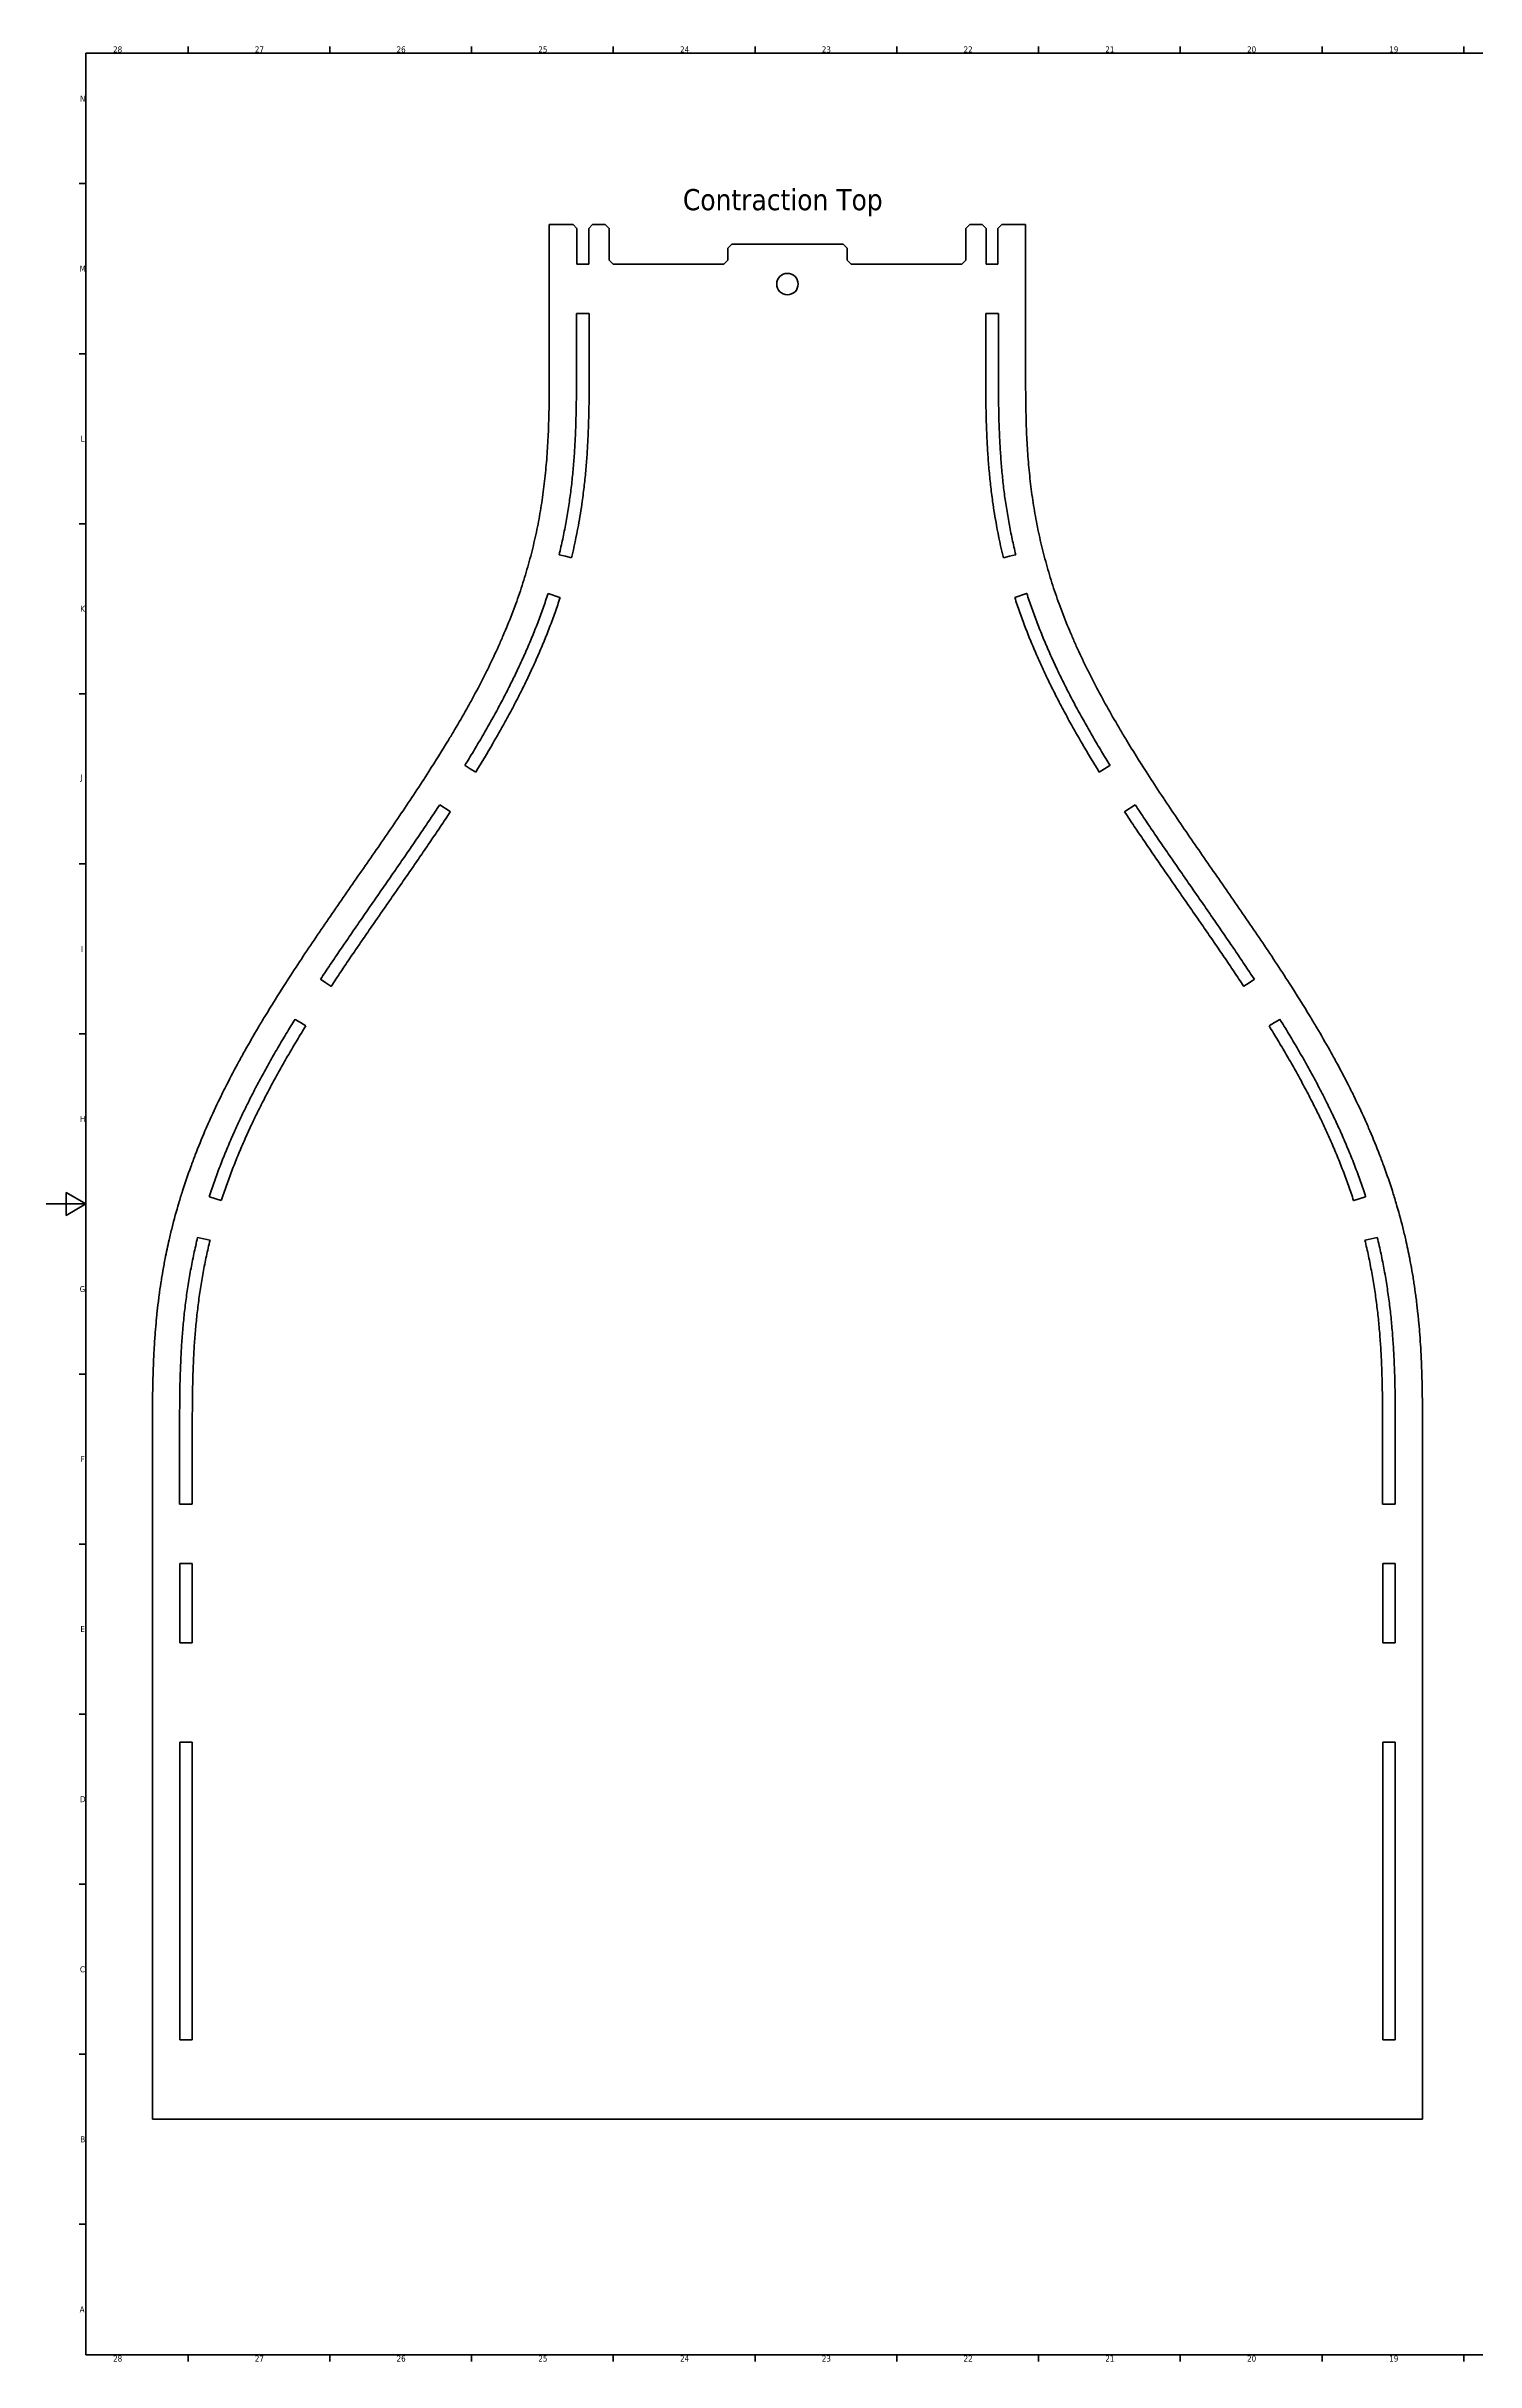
# Model space of a CAD drawing. Header units: inches. Extents: x 0 to 78.7, y 0 to 47.2.
# Drawn here: x 0 to 28.36, y 0.65 to 46.59 of the extents above; entities that cross this region are included whole.
import ezdxf

# ---------------------------------------------------------------- set-up
doc = ezdxf.new("R2010")
doc.units = ezdxf.units.IN
doc.header["$MEASUREMENT"] = 0
for name, color, linetype, lineweight in [('Border (ANSI)', 7, 'Continuous', 70), ('Symbol (ANSI)', 7, 'Continuous', 25), ('Visible (ANSI)', 7, 'Continuous', 50)]:
    doc.layers.add(name, color=color, linetype=linetype, lineweight=lineweight)
doc.styles.add('Note Text (ANSI)', font='tahoma.ttf')

# ---------------------------------------------------------------- blocks, each defined once
blk = doc.blocks.new('Borders Default Border')
at = {"layer": 'Border (ANSI)'}
for p, q in [((2.812, 46.457), (2.812, 46.592)), ((5.624, 46.457), (5.624, 46.592)), ((8.436, 46.457), (8.436, 46.592)), ((11.249, 46.457), (11.249, 46.592)), ((14.061, 46.457), (14.061, 46.592)), ((16.873, 46.457), (16.873, 46.592)), ((19.685, 46.457), (19.685, 46.592)), ((22.497, 46.457), (22.497, 46.592)), ((25.309, 46.457), (25.309, 46.592)), ((28.121, 46.457), (28.121, 46.592)), ((0.787, 43.87), (0.652, 43.87)), ((0.787, 40.495), (0.652, 40.495)), ((0.787, 37.12), (0.652, 37.12)), ((0.787, 33.746), (0.652, 33.746)), ((0.787, 30.371), (0.652, 30.371)), ((0.787, 26.997), (0.652, 26.997)), ((0.787, 20.247), (0.652, 20.247)), ((0.787, 16.873), (0.652, 16.873)), ((0.787, 13.498), (0.652, 13.498)), ((0.787, 10.124), (0.652, 10.124)), ((0.787, 6.749), (0.652, 6.749)), ((0.787, 3.375), (0.652, 3.375)), ((2.812, 0.787), (2.812, 0.652)), ((5.624, 0.787), (5.624, 0.652)), ((8.436, 0.787), (8.436, 0.652)), ((11.249, 0.787), (11.249, 0.652)), ((14.061, 0.787), (14.061, 0.652)), ((16.873, 0.787), (16.873, 0.652)), ((19.685, 0.787), (19.685, 0.652)), ((22.497, 0.787), (22.497, 0.652)), ((25.309, 0.787), (25.309, 0.652)), ((28.121, 0.787), (28.121, 0.652))]:
    blk.add_line(p, q, dxfattribs=at)
at = {"layer": 'Border (ANSI)', "flags": 128}
for points in [[(0.787, 0.787), (0.787, 46.457), (77.953, 46.457), (77.953, 0.787), (0.787, 0.787)], [(0, 23.622), (0.787, 23.622), (0.394, 23.849), (0.394, 23.395), (0.787, 23.622)]]:
    blk.add_lwpolyline(points, dxfattribs=at)
at = {"layer": 'Border (ANSI)', "char_height": 0.12, "attachment_point": 7, "style": 'Note Text (ANSI)'}
for s, insert in [('28', (1.325, 46.47)), ('27', (4.137, 46.472)), ('26', (6.949, 46.47)), ('25', (9.761, 46.47)), ('24', (12.573, 46.472)), ('23', (15.385, 46.47)), ('22', (18.198, 46.472)), ('21', (21.01, 46.472)), ('20', (23.822, 46.47)), ('19', (26.643, 46.47)), ('N', (0.669, 45.497)), ('M', (0.66, 42.122)), ('L', (0.683, 38.748)), ('K', (0.675, 35.373)), ('J', (0.678, 31.997)), ('I', (0.688, 28.624)), ('H', (0.668, 25.249)), ('G', (0.662, 21.872)), ('F', (0.681, 18.5)), ('E', (0.677, 15.126)), ('D', (0.668, 11.751)), ('C', (0.667, 8.374)), ('B', (0.675, 5.002)), ('A', (0.661, 1.627)), ('28', (1.325, 0.649)), ('27', (4.137, 0.652)), ('26', (6.949, 0.649)), ('25', (9.761, 0.649)), ('24', (12.573, 0.652)), ('23', (15.385, 0.649)), ('22', (18.198, 0.652)), ('21', (21.01, 0.652)), ('20', (23.822, 0.649)), ('19', (26.643, 0.649))]:
    blk.add_mtext(s, dxfattribs=dict(at, insert=insert))

msp = doc.modelspace()

# ---------------------------------------------------------------- linework, layer by layer
at = {"layer": 'Visible (ANSI)'}
for p, q in [((10.449, 43.061), (9.979, 43.061)), ((9.979, 43.061), (9.979, 42.667)), ((10.449, 43.061), (10.528, 42.982)), ((10.528, 42.274), (10.528, 42.982)), ((10.76, 42.982), (10.839, 43.061)), ((10.76, 42.982), (10.76, 42.274)), ((11.085, 43.061), (10.839, 43.061)), ((11.085, 43.061), (11.164, 42.982)), ((11.164, 42.349), (11.164, 42.982)), ((18.243, 42.982), (18.321, 43.061)), ((18.243, 42.982), (18.243, 42.349)), ((18.568, 43.061), (18.321, 43.061)), ((18.568, 43.061), (18.646, 42.982)), ((18.646, 42.274), (18.646, 42.982)), ((18.879, 42.982), (18.957, 43.061)), ((18.879, 42.982), (18.879, 42.274)), ((19.428, 43.061), (18.957, 43.061)), ((19.428, 42.667), (19.428, 43.061)), ((9.979, 42.667), (9.979, 40.302)), ((10.76, 42.274), (10.528, 42.274)), ((11.164, 42.349), (11.243, 42.27)), ((13.44, 42.27), (13.518, 42.349)), ((13.518, 42.589), (13.597, 42.667)), ((13.518, 42.589), (13.518, 42.349)), ((13.597, 42.667), (15.81, 42.667)), ((15.81, 42.667), (15.888, 42.589)), ((15.888, 42.349), (15.888, 42.589)), ((15.888, 42.349), (15.967, 42.27)), ((18.164, 42.27), (18.243, 42.349)), ((18.879, 42.274), (18.646, 42.274)), ((19.428, 42.667), (19.428, 40.302)), ((13.44, 42.27), (11.243, 42.27)), ((18.164, 42.27), (15.967, 42.27)), ((10.518, 41.293), (10.77, 41.293)), ((10.518, 40.302), (10.518, 41.293)), ((10.77, 41.293), (10.77, 40.302)), ((18.636, 41.293), (18.888, 41.293)), ((18.636, 40.302), (18.636, 41.293)), ((18.888, 41.293), (18.888, 40.302)), ((10.177, 36.504), (10.173, 36.505)), ((10.297, 36.475), (10.177, 36.504)), ((10.177, 36.504), (10.177, 36.504)), ((10.418, 36.446), (10.297, 36.475)), ((19.109, 36.475), (18.988, 36.446)), ((19.109, 36.475), (19.229, 36.504)), ((19.233, 36.505), (19.229, 36.504)), ((19.229, 36.504), (19.229, 36.504)), ((9.955, 35.737), (9.958, 35.735)), ((9.958, 35.735), (9.958, 35.736)), ((9.958, 35.736), (10.19, 35.66)), ((10.19, 35.66), (10.194, 35.658)), ((10.19, 35.66), (10.19, 35.66)), ((19.212, 35.658), (19.216, 35.66)), ((19.448, 35.736), (19.216, 35.66)), ((19.216, 35.66), (19.216, 35.66)), ((19.448, 35.735), (19.452, 35.737)), ((19.448, 35.735), (19.448, 35.736)), ((8.307, 32.323), (8.304, 32.325)), ((8.411, 32.259), (8.307, 32.323)), ((8.307, 32.323), (8.307, 32.323)), ((8.518, 32.193), (8.411, 32.259)), ((20.996, 32.259), (20.889, 32.193)), ((20.996, 32.259), (21.1, 32.323)), ((21.103, 32.325), (21.1, 32.323)), ((21.1, 32.323), (21.1, 32.323)), ((7.804, 31.544), (7.807, 31.542)), ((7.807, 31.542), (7.807, 31.542)), ((7.807, 31.542), (8.011, 31.408)), ((8.011, 31.408), (8.014, 31.405)), ((8.011, 31.408), (8.011, 31.408)), ((21.392, 31.405), (21.395, 31.408)), ((21.599, 31.542), (21.395, 31.408)), ((21.395, 31.408), (21.395, 31.408)), ((21.599, 31.542), (21.603, 31.544)), ((21.599, 31.542), (21.599, 31.542)), ((5.546, 28.011), (5.441, 28.081)), ((23.966, 28.081), (23.861, 28.011)), ((5.647, 27.943), (5.546, 28.011)), ((5.651, 27.941), (5.647, 27.943)), ((5.647, 27.943), (5.647, 27.943)), ((23.759, 27.943), (23.756, 27.941)), ((23.759, 27.943), (23.861, 28.011)), ((23.759, 27.943), (23.759, 27.943)), ((4.934, 27.288), (4.937, 27.286)), ((4.937, 27.286), (4.937, 27.286)), ((4.937, 27.286), (5.04, 27.221)), ((5.04, 27.221), (5.147, 27.154)), ((24.259, 27.154), (24.366, 27.221)), ((24.469, 27.286), (24.366, 27.221)), ((24.469, 27.286), (24.473, 27.288)), ((24.469, 27.286), (24.469, 27.286)), ((3.236, 23.767), (3.232, 23.768)), ((3.468, 23.691), (3.236, 23.767)), ((3.236, 23.767), (3.236, 23.767)), ((3.472, 23.69), (3.468, 23.691)), ((3.468, 23.691), (3.468, 23.691)), ((25.939, 23.691), (25.935, 23.69)), ((25.939, 23.691), (26.171, 23.767)), ((25.939, 23.691), (25.939, 23.691)), ((26.174, 23.768), (26.171, 23.767)), ((26.171, 23.767), (26.171, 23.767)), ((3.002, 22.957), (3.124, 22.93)), ((3.124, 22.93), (3.244, 22.904)), ((3.244, 22.904), (3.248, 22.903)), ((26.159, 22.903), (26.163, 22.904)), ((26.283, 22.93), (26.163, 22.904)), ((26.283, 22.93), (26.405, 22.957)), ((2.105, 19.049), (2.105, 16.683)), ((2.644, 17.667), (2.644, 19.049)), ((2.896, 19.045), (2.896, 17.667)), ((26.51, 17.667), (26.51, 19.045)), ((26.762, 19.049), (26.762, 17.667)), ((27.302, 19.049), (27.302, 16.683)), ((2.896, 17.667), (2.644, 17.667)), ((26.514, 17.667), (26.51, 17.667)), ((26.514, 17.667), (26.758, 17.667)), ((26.762, 17.667), (26.758, 17.667)), ((2.105, 16.683), (2.105, 5.463)), ((27.302, 5.463), (27.302, 16.683)), ((2.648, 14.912), (2.648, 16.486)), ((2.648, 16.486), (2.892, 16.486)), ((2.892, 16.486), (2.892, 14.912)), ((26.514, 16.486), (26.514, 14.912)), ((26.758, 16.486), (26.514, 16.486)), ((26.758, 14.912), (26.758, 16.486)), ((2.892, 14.912), (2.648, 14.912)), ((26.514, 14.912), (26.758, 14.912)), ((2.648, 12.943), (2.892, 12.943)), ((2.648, 7.038), (2.648, 12.943)), ((2.892, 12.943), (2.892, 7.038)), ((26.514, 12.943), (26.758, 12.943)), ((26.514, 7.038), (26.514, 12.943)), ((26.758, 12.943), (26.758, 7.038)), ((2.892, 7.038), (2.648, 7.038)), ((26.758, 7.038), (26.514, 7.038)), ((2.105, 5.463), (27.302, 5.463))]:
    msp.add_line(p, q, dxfattribs=at)
msp.add_circle((14.703, 41.876), 0.213, dxfattribs=at)
for points, knots in [([(9.979, 40.302), (9.979, 40.148), (9.979, 39.843), (9.975, 39.467), (9.966, 39.095), (9.954, 38.801), (9.931, 38.436), (9.906, 38.146), (9.866, 37.787), (9.825, 37.501), (9.763, 37.145), (9.705, 36.862), (9.62, 36.509), (9.543, 36.228), (9.435, 35.878), (9.34, 35.598), (9.209, 35.249), (9.095, 34.971), (8.942, 34.623), (8.812, 34.346), (8.639, 33.999), (8.493, 33.722), (8.302, 33.377), (8.142, 33.1), (7.894, 32.686), (7.635, 32.272), (7.231, 31.651), (6.856, 31.098), (6.377, 30.404), (5.988, 29.846), (5.503, 29.142), (5.118, 28.574), (4.696, 27.926), (4.423, 27.489), (4.158, 27.047), (3.987, 26.75), (3.779, 26.375), (3.62, 26.073), (3.429, 25.691), (3.284, 25.382), (3.113, 24.993), (2.984, 24.678), (2.836, 24.282), (2.726, 23.962), (2.602, 23.56), (2.514, 23.236), (2.426, 22.869), (2.374, 22.625), (2.327, 22.379), (2.299, 22.216), (2.267, 22.011), (2.243, 21.848), (2.217, 21.644), (2.199, 21.48), (2.178, 21.277), (2.164, 21.114), (2.149, 20.911), (2.139, 20.749), (2.127, 20.508), (2.117, 20.267), (2.109, 19.908), (2.105, 19.514), (2.105, 19.203), (2.105, 19.049)], [0.0001482, 0.0001482, 0.0001482, 0.0001482, 0.0209754, 0.0418025, 0.0522161, 0.0730433, 0.0834569, 0.104284, 0.1146976, 0.1355248, 0.1459383, 0.1667655, 0.1771791, 0.1980062, 0.2084198, 0.229247, 0.2396605, 0.2604877, 0.2709013, 0.2917284, 0.302142, 0.3229692, 0.3333827, 0.3542099, 0.3646235, 0.3958642, 0.4166914, 0.4583457, 0.4791728, 0.5208272, 0.5416543, 0.5833086, 0.6041358, 0.6353765, 0.6457901, 0.6666173, 0.6770308, 0.697858, 0.7082716, 0.7290987, 0.7395123, 0.7603395, 0.770753, 0.7915802, 0.8019938, 0.8228209, 0.8332345, 0.8488549, 0.8540617, 0.8644752, 0.869682, 0.8800956, 0.8853024, 0.895716, 0.9009228, 0.9113364, 0.9165431, 0.9269567, 0.9321635, 0.9477839, 0.9581975, 0.9790246, 0.9998518, 0.9998518, 0.9998518, 0.9998518]), ([(10.173, 36.505), (10.199, 36.609), (10.246, 36.816), (10.298, 37.076), (10.344, 37.337), (10.376, 37.546), (10.411, 37.808), (10.435, 38.018), (10.46, 38.281), (10.476, 38.492), (10.491, 38.757), (10.501, 38.968), (10.509, 39.234), (10.514, 39.446), (10.517, 39.713), (10.518, 39.98), (10.518, 40.195), (10.518, 40.302)], [-0.9998518, -0.9998518, -0.9998518, -0.9998518, -0.9853205, -0.9707892, -0.9635235, -0.9489922, -0.9417266, -0.9271953, -0.9199296, -0.9053983, -0.8981326, -0.8836013, -0.8763357, -0.8618044, -0.8545387, -0.8400074, -0.8254761, -0.8254761, -0.8254761, -0.8254761]), ([(10.77, 40.302), (10.77, 40.195), (10.77, 39.98), (10.769, 39.711), (10.766, 39.442), (10.761, 39.227), (10.753, 38.959), (10.743, 38.744), (10.727, 38.475), (10.711, 38.261), (10.686, 37.993), (10.661, 37.778), (10.619, 37.457), (10.55, 37.03), (10.47, 36.658), (10.418, 36.446)], [-0.1744913, -0.1744913, -0.1744913, -0.1744913, -0.1599627, -0.1454341, -0.1381698, -0.1236412, -0.1163769, -0.1018483, -0.094584, -0.0800555, -0.0727912, -0.0582626, -0.0509983, -0.0292054, -0.0001482, -0.0001482, -0.0001482, -0.0001482]), ([(18.988, 36.446), (18.936, 36.658), (18.857, 37.03), (18.788, 37.457), (18.745, 37.778), (18.721, 37.993), (18.696, 38.261), (18.68, 38.475), (18.664, 38.744), (18.654, 38.959), (18.645, 39.227), (18.641, 39.442), (18.638, 39.711), (18.636, 39.98), (18.636, 40.195), (18.636, 40.302)], [0.0001482, 0.0001482, 0.0001482, 0.0001482, 0.0292054, 0.0509983, 0.0582626, 0.0727912, 0.0800555, 0.094584, 0.1018483, 0.1163769, 0.1236412, 0.1381698, 0.1454341, 0.1599627, 0.1744913, 0.1744913, 0.1744913, 0.1744913]), ([(18.888, 40.302), (18.888, 40.195), (18.888, 39.98), (18.89, 39.713), (18.893, 39.446), (18.897, 39.234), (18.906, 38.968), (18.915, 38.757), (18.931, 38.492), (18.947, 38.281), (18.972, 38.018), (18.995, 37.808), (19.03, 37.546), (19.063, 37.337), (19.109, 37.076), (19.16, 36.816), (19.208, 36.609), (19.233, 36.505)], [0.8254761, 0.8254761, 0.8254761, 0.8254761, 0.8400074, 0.8545387, 0.8618044, 0.8763357, 0.8836013, 0.8981326, 0.9053983, 0.9199296, 0.9271953, 0.9417266, 0.9489922, 0.9635235, 0.9707892, 0.9853205, 0.9998518, 0.9998518, 0.9998518, 0.9998518]), ([(19.428, 40.302), (19.428, 40.148), (19.428, 39.843), (19.432, 39.467), (19.44, 39.095), (19.452, 38.801), (19.475, 38.436), (19.5, 38.146), (19.541, 37.787), (19.582, 37.501), (19.644, 37.145), (19.702, 36.862), (19.787, 36.509), (19.864, 36.228), (19.971, 35.878), (20.067, 35.598), (20.198, 35.249), (20.312, 34.971), (20.464, 34.623), (20.595, 34.346), (20.768, 33.999), (20.914, 33.722), (21.105, 33.377), (21.264, 33.1), (21.512, 32.686), (21.771, 32.272), (22.176, 31.651), (22.551, 31.098), (23.029, 30.404), (23.418, 29.846), (23.904, 29.142), (24.289, 28.574), (24.711, 27.926), (24.984, 27.489), (25.249, 27.047), (25.42, 26.75), (25.627, 26.375), (25.787, 26.073), (25.978, 25.691), (26.123, 25.382), (26.294, 24.993), (26.422, 24.678), (26.571, 24.282), (26.68, 23.962), (26.804, 23.56), (26.893, 23.236), (26.981, 22.869), (27.033, 22.625), (27.079, 22.379), (27.108, 22.216), (27.14, 22.011), (27.163, 21.848), (27.19, 21.644), (27.208, 21.48), (27.228, 21.277), (27.243, 21.114), (27.258, 20.911), (27.268, 20.749), (27.28, 20.508), (27.289, 20.267), (27.298, 19.908), (27.302, 19.514), (27.302, 19.203), (27.302, 19.049)], [0.0001482, 0.0001482, 0.0001482, 0.0001482, 0.0209754, 0.0418025, 0.0522161, 0.0730433, 0.0834569, 0.104284, 0.1146976, 0.1355248, 0.1459383, 0.1667655, 0.1771791, 0.1980062, 0.2084198, 0.229247, 0.2396605, 0.2604877, 0.2709013, 0.2917284, 0.302142, 0.3229692, 0.3333827, 0.3542099, 0.3646235, 0.3958642, 0.4166914, 0.4583457, 0.4791728, 0.5208272, 0.5416543, 0.5833086, 0.6041358, 0.6353765, 0.6457901, 0.6666173, 0.6770308, 0.697858, 0.7082716, 0.7290987, 0.7395123, 0.7603395, 0.770753, 0.7915802, 0.8019938, 0.8228209, 0.8332345, 0.8488549, 0.8540617, 0.8644752, 0.869682, 0.8800956, 0.8853024, 0.895716, 0.9009228, 0.9113364, 0.9165431, 0.9269567, 0.9321635, 0.9477839, 0.9581975, 0.9790246, 0.9998518, 0.9998518, 0.9998518, 0.9998518]), ([(8.304, 32.325), (8.361, 32.418), (8.474, 32.604), (8.612, 32.837), (8.747, 33.071), (8.853, 33.258), (8.981, 33.493), (9.08, 33.681), (9.201, 33.917), (9.294, 34.107), (9.407, 34.344), (9.493, 34.535), (9.596, 34.773), (9.675, 34.965), (9.769, 35.205), (9.858, 35.446), (9.923, 35.64), (9.955, 35.737)], [-0.7893511, -0.7893511, -0.7893511, -0.7893511, -0.7756179, -0.7618847, -0.7550181, -0.7412849, -0.7344183, -0.7206851, -0.7138184, -0.7000852, -0.6932186, -0.6794854, -0.6726188, -0.6588856, -0.652019, -0.6382858, -0.6245526, -0.6245526, -0.6245526, -0.6245526]), ([(10.194, 35.658), (10.162, 35.559), (10.095, 35.362), (10.004, 35.116), (9.909, 34.87), (9.828, 34.675), (9.723, 34.432), (9.635, 34.238), (9.521, 33.997), (9.426, 33.804), (9.304, 33.565), (9.203, 33.374), (9.047, 33.088), (8.832, 32.709), (8.634, 32.38), (8.518, 32.193)], [-0.3754337, -0.3754337, -0.3754337, -0.3754337, -0.3617043, -0.3479749, -0.3411102, -0.3273809, -0.3205162, -0.3067868, -0.2999222, -0.2861928, -0.2793281, -0.2655987, -0.2587341, -0.23814, -0.2106813, -0.2106813, -0.2106813, -0.2106813]), ([(20.889, 32.193), (20.773, 32.38), (20.575, 32.709), (20.36, 33.088), (20.204, 33.374), (20.103, 33.565), (19.98, 33.804), (19.886, 33.997), (19.771, 34.238), (19.684, 34.432), (19.578, 34.675), (19.498, 34.87), (19.402, 35.116), (19.312, 35.362), (19.245, 35.559), (19.212, 35.658)], [0.2106813, 0.2106813, 0.2106813, 0.2106813, 0.23814, 0.2587341, 0.2655987, 0.2793281, 0.2861928, 0.2999222, 0.3067868, 0.3205162, 0.3273809, 0.3411102, 0.3479749, 0.3617043, 0.3754337, 0.3754337, 0.3754337, 0.3754337]), ([(19.452, 35.737), (19.483, 35.64), (19.549, 35.446), (19.638, 35.205), (19.731, 34.965), (19.81, 34.773), (19.914, 34.535), (20, 34.344), (20.112, 34.107), (20.206, 33.917), (20.326, 33.681), (20.426, 33.493), (20.554, 33.258), (20.659, 33.071), (20.794, 32.837), (20.932, 32.604), (21.046, 32.418), (21.103, 32.325)], [0.6245526, 0.6245526, 0.6245526, 0.6245526, 0.6382858, 0.652019, 0.6588856, 0.6726188, 0.6794854, 0.6932186, 0.7000852, 0.7138184, 0.7206851, 0.7344183, 0.7412849, 0.7550181, 0.7618847, 0.7756179, 0.7893511, 0.7893511, 0.7893511, 0.7893511]), ([(5.441, 28.081), (5.505, 28.178), (5.634, 28.372), (5.797, 28.614), (5.962, 28.856), (6.094, 29.049), (6.26, 29.289), (6.393, 29.482), (6.559, 29.722), (6.693, 29.914), (6.859, 30.153), (6.992, 30.345), (7.157, 30.584), (7.288, 30.776), (7.451, 31.016), (7.613, 31.256), (7.741, 31.448), (7.804, 31.544)], [-0.5859114, -0.5859114, -0.5859114, -0.5859114, -0.5715991, -0.5572867, -0.5501306, -0.5358182, -0.528662, -0.5143497, -0.5071935, -0.4928812, -0.485725, -0.4714127, -0.4642565, -0.4499441, -0.442788, -0.4284756, -0.4141633, -0.4141633, -0.4141633, -0.4141633]), ([(8.014, 31.405), (7.951, 31.309), (7.822, 31.115), (7.66, 30.874), (7.496, 30.634), (7.364, 30.441), (7.199, 30.201), (7.066, 30.009), (6.899, 29.769), (6.766, 29.577), (6.599, 29.337), (6.466, 29.145), (6.301, 28.905), (6.169, 28.713), (6.005, 28.472), (5.843, 28.231), (5.714, 28.038), (5.651, 27.941)], [-0.5859022, -0.5859022, -0.5859022, -0.5859022, -0.5715852, -0.5572682, -0.5501097, -0.5357927, -0.5286342, -0.5143172, -0.5071587, -0.4928416, -0.4856831, -0.4713661, -0.4642076, -0.4498906, -0.4427321, -0.4284151, -0.414098, -0.414098, -0.414098, -0.414098]), ([(23.756, 27.941), (23.692, 28.038), (23.564, 28.231), (23.401, 28.472), (23.238, 28.713), (23.106, 28.905), (22.94, 29.145), (22.807, 29.337), (22.641, 29.577), (22.507, 29.769), (22.341, 30.009), (22.208, 30.201), (22.042, 30.441), (21.911, 30.634), (21.747, 30.874), (21.584, 31.115), (21.456, 31.309), (21.392, 31.405)], [0.414098, 0.414098, 0.414098, 0.414098, 0.4284151, 0.4427321, 0.4498906, 0.4642076, 0.4713661, 0.4856831, 0.4928416, 0.5071587, 0.5143172, 0.5286342, 0.5357927, 0.5501097, 0.5572682, 0.5715852, 0.5859022, 0.5859022, 0.5859022, 0.5859022]), ([(21.603, 31.544), (21.666, 31.448), (21.793, 31.256), (21.955, 31.016), (22.118, 30.776), (22.25, 30.584), (22.415, 30.345), (22.548, 30.153), (22.714, 29.914), (22.847, 29.722), (23.014, 29.482), (23.147, 29.289), (23.313, 29.049), (23.445, 28.856), (23.609, 28.614), (23.772, 28.372), (23.901, 28.178), (23.966, 28.081)], [0.4141633, 0.4141633, 0.4141633, 0.4141633, 0.4284756, 0.442788, 0.4499441, 0.4642565, 0.4714127, 0.485725, 0.4928812, 0.5071935, 0.5143497, 0.528662, 0.5358182, 0.5501306, 0.5572867, 0.5715991, 0.5859114, 0.5859114, 0.5859114, 0.5859114]), ([(3.232, 23.768), (3.265, 23.869), (3.334, 24.071), (3.426, 24.322), (3.524, 24.572), (3.606, 24.771), (3.713, 25.019), (3.802, 25.216), (3.918, 25.462), (4.015, 25.657), (4.139, 25.9), (4.241, 26.094), (4.373, 26.335), (4.481, 26.527), (4.619, 26.766), (4.76, 27.004), (4.876, 27.193), (4.934, 27.288)], [-0.3755079, -0.3755079, -0.3755079, -0.3755079, -0.3617748, -0.3480418, -0.3411752, -0.3274422, -0.3205757, -0.3068426, -0.2999761, -0.2862431, -0.2793765, -0.2656435, -0.258777, -0.2450439, -0.2381774, -0.2244443, -0.2107113, -0.2107113, -0.2107113, -0.2107113]), ([(5.147, 27.154), (5.089, 27.06), (4.975, 26.872), (4.835, 26.637), (4.699, 26.401), (4.592, 26.211), (4.463, 25.973), (4.362, 25.782), (4.239, 25.543), (4.145, 25.351), (4.031, 25.109), (3.943, 24.916), (3.838, 24.672), (3.757, 24.477), (3.662, 24.232), (3.571, 23.986), (3.504, 23.789), (3.472, 23.69)], [-0.7893197, -0.7893197, -0.7893197, -0.7893197, -0.7755903, -0.7618608, -0.7549961, -0.7412667, -0.7344019, -0.7206725, -0.7138078, -0.7000783, -0.6932136, -0.6794841, -0.6726194, -0.65889, -0.6520252, -0.6382958, -0.6245663, -0.6245663, -0.6245663, -0.6245663]), ([(25.935, 23.69), (25.903, 23.789), (25.836, 23.986), (25.745, 24.232), (25.65, 24.477), (25.569, 24.672), (25.464, 24.916), (25.376, 25.109), (25.262, 25.351), (25.167, 25.543), (25.045, 25.782), (24.944, 25.973), (24.814, 26.211), (24.708, 26.401), (24.571, 26.637), (24.432, 26.872), (24.317, 27.06), (24.259, 27.154)], [0.6245663, 0.6245663, 0.6245663, 0.6245663, 0.6382958, 0.6520252, 0.65889, 0.6726194, 0.6794841, 0.6932136, 0.7000783, 0.7138078, 0.7206725, 0.7344019, 0.7412667, 0.7549961, 0.7618608, 0.7755903, 0.7893197, 0.7893197, 0.7893197, 0.7893197]), ([(24.473, 27.288), (24.531, 27.193), (24.647, 27.004), (24.788, 26.766), (24.926, 26.527), (25.034, 26.335), (25.165, 26.094), (25.268, 25.9), (25.392, 25.657), (25.488, 25.462), (25.604, 25.216), (25.694, 25.019), (25.801, 24.771), (25.883, 24.572), (25.98, 24.322), (26.073, 24.071), (26.141, 23.869), (26.174, 23.768)], [0.2107113, 0.2107113, 0.2107113, 0.2107113, 0.2244443, 0.2381774, 0.2450439, 0.258777, 0.2656435, 0.2793765, 0.2862431, 0.2999761, 0.3068426, 0.3205757, 0.3274422, 0.3411752, 0.3480418, 0.3617748, 0.3755079, 0.3755079, 0.3755079, 0.3755079]), ([(2.644, 19.049), (2.644, 19.156), (2.644, 19.371), (2.646, 19.641), (2.649, 19.911), (2.653, 20.128), (2.662, 20.399), (2.672, 20.617), (2.688, 20.889), (2.704, 21.107), (2.73, 21.38), (2.754, 21.598), (2.791, 21.871), (2.824, 22.089), (2.872, 22.361), (2.926, 22.633), (2.975, 22.849), (3.002, 22.957)], [-0.1742502, -0.1742502, -0.1742502, -0.1742502, -0.1597417, -0.1452332, -0.1379789, -0.1234705, -0.1162162, -0.1017077, -0.0944535, -0.079945, -0.0726908, -0.0581823, -0.050928, -0.0364195, -0.0291653, -0.0146568, -0.0001483, -0.0001483, -0.0001483, -0.0001483]), ([(3.248, 22.903), (3.222, 22.797), (3.173, 22.585), (3.12, 22.318), (3.073, 22.052), (3.041, 21.838), (3.005, 21.57), (2.981, 21.356), (2.956, 21.088), (2.939, 20.873), (2.923, 20.604), (2.914, 20.389), (2.903, 20.067), (2.896, 19.637), (2.896, 19.261), (2.896, 19.045)], [-1, -1, -1, -1, -0.9854591, -0.9709181, -0.9636477, -0.9491067, -0.9418362, -0.9272953, -0.9200248, -0.9054839, -0.8982134, -0.8836725, -0.876402, -0.8545906, -0.8255087, -0.8255087, -0.8255087, -0.8255087]), ([(26.51, 19.045), (26.51, 19.261), (26.51, 19.637), (26.503, 20.067), (26.493, 20.389), (26.483, 20.604), (26.467, 20.873), (26.451, 21.088), (26.426, 21.356), (26.402, 21.57), (26.366, 21.838), (26.333, 22.052), (26.286, 22.318), (26.233, 22.585), (26.185, 22.797), (26.159, 22.903)], [0.8255087, 0.8255087, 0.8255087, 0.8255087, 0.8545906, 0.876402, 0.8836725, 0.8982134, 0.9054839, 0.9200248, 0.9272953, 0.9418362, 0.9491067, 0.9636477, 0.9709181, 0.9854591, 1, 1, 1, 1]), ([(26.405, 22.957), (26.431, 22.849), (26.481, 22.633), (26.535, 22.361), (26.582, 22.089), (26.616, 21.871), (26.652, 21.598), (26.677, 21.38), (26.702, 21.107), (26.719, 20.889), (26.735, 20.617), (26.745, 20.399), (26.753, 20.128), (26.758, 19.911), (26.761, 19.641), (26.762, 19.371), (26.762, 19.156), (26.762, 19.049)], [0.0001483, 0.0001483, 0.0001483, 0.0001483, 0.0146568, 0.0291653, 0.0364195, 0.050928, 0.0581823, 0.0726908, 0.079945, 0.0944535, 0.1017077, 0.1162162, 0.1234705, 0.1379789, 0.1452332, 0.1597417, 0.1742502, 0.1742502, 0.1742502, 0.1742502])]:
    msp.add_open_spline(points, degree=3, knots=knots, dxfattribs=at)
for points in [[(3.244, 22.904), (3.244, 22.904), (3.244, 22.904), (3.244, 22.904), (3.244, 22.904)], [(26.163, 22.904), (26.163, 22.904), (26.163, 22.904), (26.163, 22.904), (26.163, 22.904)]]:
    msp.add_open_spline(points, degree=4, dxfattribs=at)

# ---------------------------------------------------------------- block references
msp.add_blockref('Borders Default Border', (0, 0))

# ---------------------------------------------------------------- texts
at = {"layer": 'Symbol (ANSI)', "insert": (12.629, 43.762), "char_height": 0.42, "width": 4.06488, "attachment_point": 1, "style": 'Note Text (ANSI)'}
msp.add_mtext('\\fTahoma|b0|i0;\\H0.4200;Contraction Top', dxfattribs=at)

doc.saveas('drawing.dxf')
